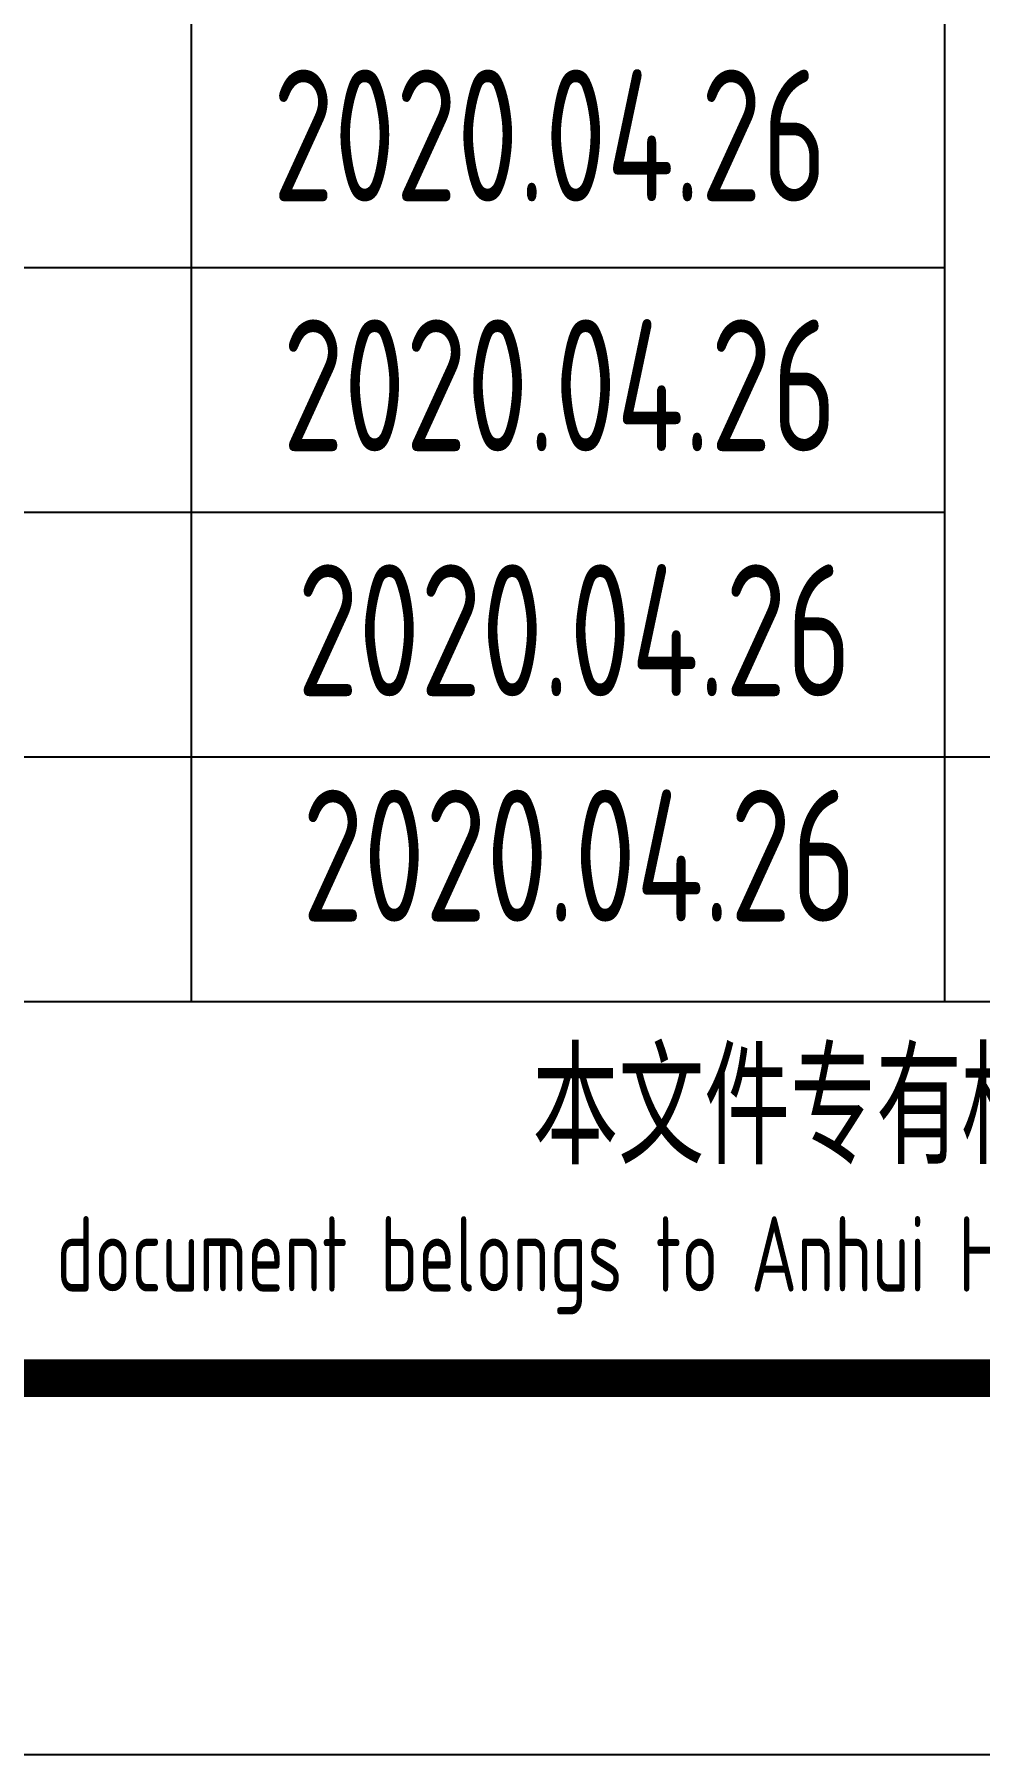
# Model space of a CAD drawing. Extents: x 4830845 to 5141198, y -443067 to -268177.
# Drawn here: x 4932070 to 4934579, y -349881 to -345312 of the extents above; entities that cross this region are included whole.
import ezdxf
from ezdxf.enums import TextEntityAlignment as Align

# ---------------------------------------------------------------- set-up
doc = ezdxf.new("R2010")
doc.units = 0
doc.header["$LTSCALE"] = 1000
doc.header["$MEASUREMENT"] = 0
doc.layers.get('0').update_dxf_attribs({"linetype": 'CONTINUOUS'})
doc.layers.add('PUB_TITLE', color=4, linetype='CONTINUOUS')
doc.styles.add('AHD', font='sceie.shx', dxfattribs={"width": 0.7, "bigfont": 'sceic.shx'})
doc.styles.add('sceie', font='sceie.shx', dxfattribs={"width": 0.7, "bigfont": 'sceic.shx'})

# ---------------------------------------------------------------- blocks, each defined once
blk = doc.blocks.new('签名')
at = {"style": 'sceie', "width": 0.8}
for p in [(5486670.1, -514111), (5486631, -514761.6), (5486657.1, -515425.2), (5486696.1, -516075.8), (5486709.1, -516674.4)]:
    blk.add_attdef('2020.4.26', text='', height=350, dxfattribs=at).set_placement(p, align=Align.MIDDLE)

msp = doc.modelspace()

# ---------------------------------------------------------------- linework, layer by layer
for p, q in [((4932486.6, -347880.5), (4932486.6, -344630.5)), ((4934486.6, -347880.5), (4934486.6, -344630.5)), ((4928986.6, -345930.5), (4934486.6, -345930.5)), ((4928986.6, -346580.5), (4934486.6, -346580.5)), ((4928986.6, -347230.5), (4946986.6, -347230.5)), ((4928986.6, -347880.5), (4946986.6, -347880.5)), ((4928986.6, -348880.5), (4946986.6, -348880.5)), ((4928986.6, -348880.5), (4946986.6, -348880.5))]:
    msp.add_line(p, q)
at = {"layer": 'PUB_TITLE'}
msp.add_lwpolyline([(4888586.6, -349880.5), (4947986.6, -349880.5), (4947986.6, -307880.5), (4888586.6, -307880.5)], close=True, dxfattribs=at)
at = {"layer": 'PUB_TITLE', "const_width": 100}
msp.add_lwpolyline([(4891086.6, -348880.5), (4946986.6, -348880.5), (4946986.6, -308880.5), (4891086.6, -308880.5)], close=True, dxfattribs=at)

# ---------------------------------------------------------------- block references
at = {"color": 0}
ref = msp.add_blockref('签名', (-553193, 169181.9), dxfattribs=at)
ref.add_attrib('2020.4.26', '2020.04.26', dxfattribs={"height": 350, "style": 'sceie', "width": 0.8}).set_placement((4933516.2, -347492.4), align=Align.MIDDLE)
ref.add_attrib('2020.4.26', '2020.04.26', dxfattribs={"height": 350, "style": 'sceie', "width": 0.8}).set_placement((4933503.1, -346893.9), align=Align.MIDDLE)
ref.add_attrib('2020.4.26', '2020.04.26', dxfattribs={"height": 350, "style": 'sceie', "width": 0.8}).set_placement((4933464.1, -346243.3), align=Align.MIDDLE)
ref.add_attrib('2020.4.26', '2020.04.26', dxfattribs={"height": 350, "style": 'sceie', "width": 0.8}).set_placement((4933438, -345579.7), align=Align.MIDDLE)

# ---------------------------------------------------------------- texts
at = {"style": 'AHD', "width": 0.8}
for s, height, p in [('本文件专有权属安徽华东化工医药工程有限责任公司所有,未经许可不得复制或转让给第三方', 300, (4937986.6, -348180.5)), ('本文件专有权属安徽华东化工医药工程有限责任公司所有,未经许可不得复制或转让给第三方', 300, (4937986.6, -348180.5)), ('The proprietary right of this document belongs to Anhui Huadong Chemical And Medical Engineering  Co.,Ltd.  and any replication or transfer to the 3rd. side is forbidden without its permission. ', 200, (4937986.6, -348580.5)), ('The proprietary right of this document belongs to Anhui Huadong Chemical And Medical Engineering  Co.,Ltd.  and any replication or transfer to the 3rd. side is forbidden without its permission. ', 200, (4937986.6, -348580.5))]:
    msp.add_text(s, height=height, dxfattribs=at).set_placement(p, align=Align.MIDDLE)

doc.saveas('drawing.dxf')
